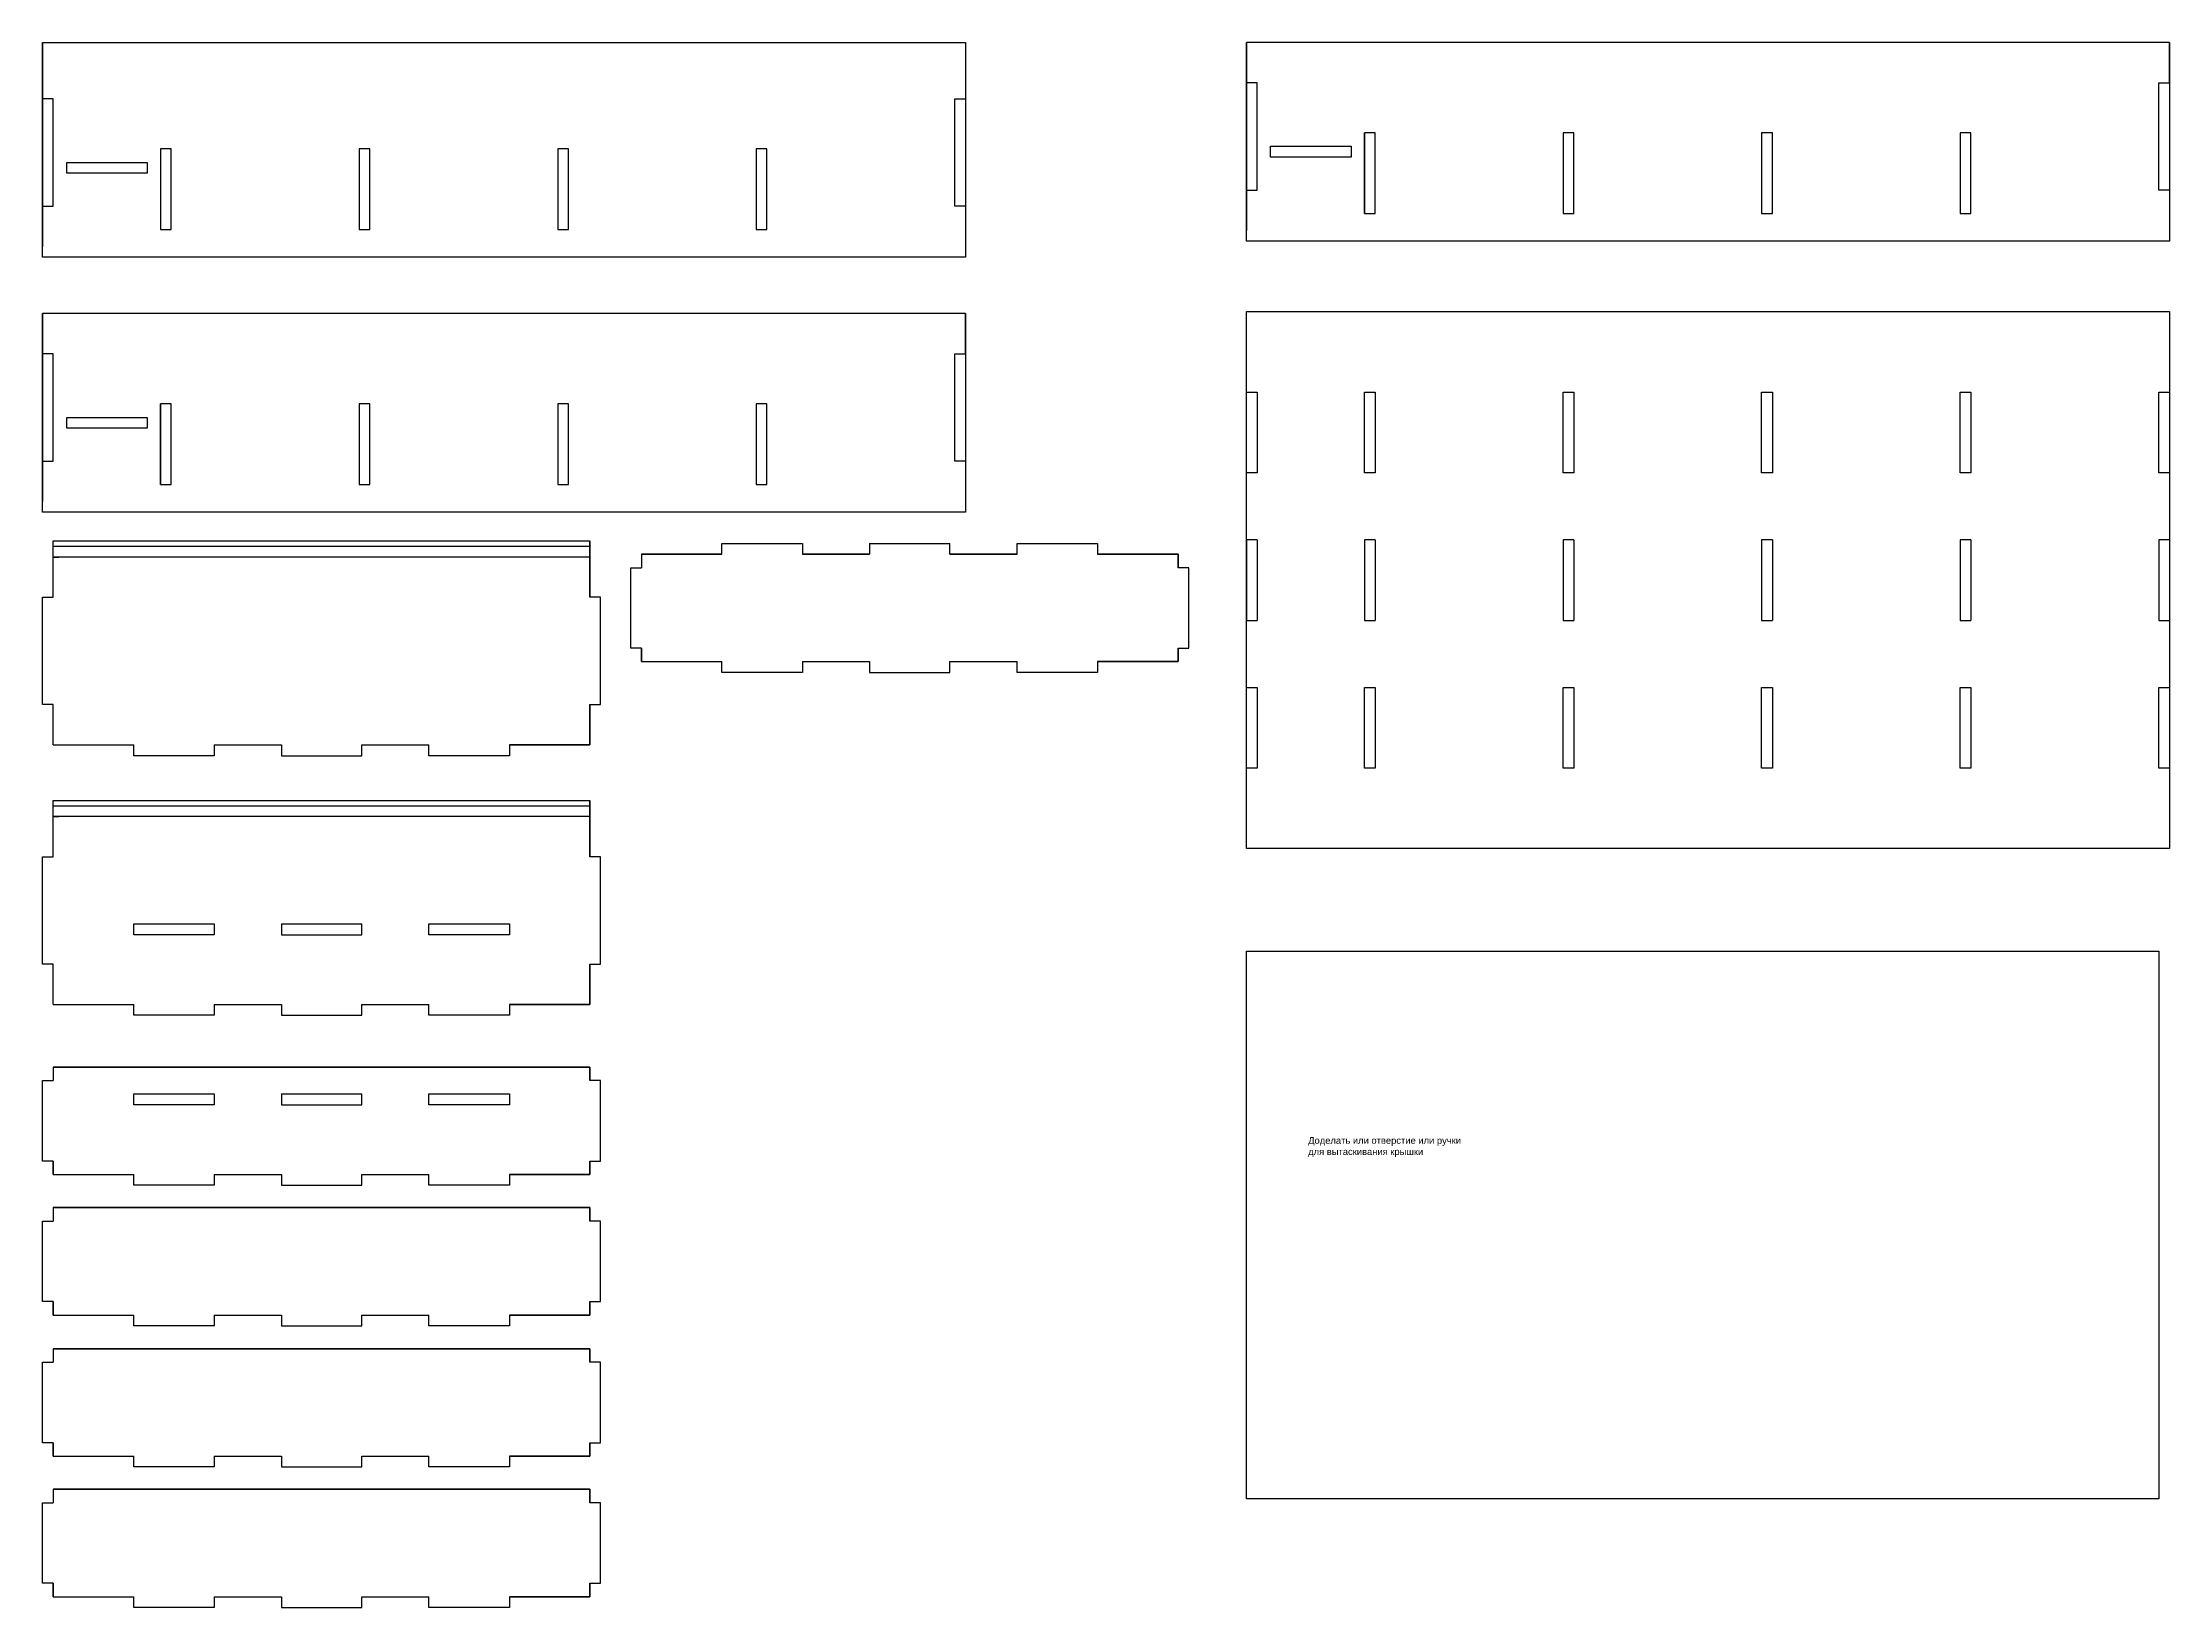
# Model space of a CAD drawing. Header units: millimetres. Extents: x 1726 to 2519, y 917 to 1500.
import ezdxf

# ---------------------------------------------------------------- set-up
doc = ezdxf.new("R2010")
doc.units = ezdxf.units.MM
doc.styles.get("Standard").update_dxf_attribs({"font": 'arial.ttf'})

# ---------------------------------------------------------------- blocks, each defined once
blk = doc.blocks.new('*U69')
blk.add_lwpolyline([(-4, -30), (0, -30), (0, 0), (-4, 0)], close=True)
blk = doc.blocks.new('*U70')
at = {"color": 0, "linetype": 'ByBlock', "lineweight": -2, "transparency": 16777216}
for p in [(2520.61, 1429.37), (2594.61, 1429.37), (2668.61, 1429.37), (2742.61, 1429.37)]:
    blk.add_blockref('*U69', p, dxfattribs=at)
blk = doc.blocks.new('*U75')
blk.add_lwpolyline([(-4, -30), (0, -30), (0, 0), (-4, 0)], close=True)
blk = doc.blocks.new('*U77')
at = {"color": 0, "linetype": 'ByBlock', "lineweight": -2, "transparency": 16777216}
for p in [(2520.61, 1429.37), (2594.61, 1429.37), (2668.61, 1429.37), (2742.61, 1429.37)]:
    blk.add_blockref('*U75', p, dxfattribs=at)
blk = doc.blocks.new('*U100')
blk.add_lwpolyline([(-4, -30), (0, -30), (0, 0), (-4, 0)], close=True)
blk = doc.blocks.new('*U101')
at = {"color": 0, "linetype": 'ByBlock', "lineweight": -2, "transparency": 16777216}
for p in [(2520.61, 1429.37), (2594.61, 1429.37), (2668.61, 1429.37), (2742.61, 1429.37)]:
    blk.add_blockref('*U100', p, dxfattribs=at)

msp = doc.modelspace()

# ---------------------------------------------------------------- linework, layer by layer
for p, q in [((1726.18, 1499.54), (1730.18, 1499.54)), ((1726.18, 1499.54), (1726.18, 1488.73)), ((1726.18, 1499.54), (1726.18, 1423.54)), ((1730.18, 1499.54), (1770.18, 1499.54)), ((1770.18, 1499.54), (1774.18, 1499.54)), ((1774.18, 1499.54), (1844.18, 1499.54)), ((1844.18, 1499.54), (1848.18, 1499.54)), ((1848.18, 1499.54), (1918.18, 1499.54)), ((1918.18, 1499.54), (1922.18, 1499.54)), ((1922.18, 1499.54), (1992.18, 1499.54)), ((1992.18, 1499.54), (1996.18, 1499.54)), ((1996.18, 1499.54), (2066.18, 1499.54)), ((2066.18, 1499.54), (2070.18, 1499.54)), ((2070.18, 1499.54), (2070.18, 1494.84)), ((2174.87, 1499.54), (2174.87, 1494.73)), ((2174.87, 1499.54), (2174.87, 1429.54)), ((2183.87, 1460.9), (2213.87, 1460.9)), ((2218.87, 1435.9), (2218.87, 1465.9)), ((1735.18, 1454.9), (1765.18, 1454.9)), ((1726.18, 1398.58), (1726.18, 1393.76)), ((1726.18, 1398.58), (1726.18, 1328.58)), ((2174.87, 1399.3), (2178.87, 1399.3)), ((1770.18, 1334.93), (1770.18, 1364.93)), ((2178.87, 1369.3), (2178.87, 1339.3)), ((2222.87, 1369.3), (2222.87, 1339.3)), ((2296.87, 1369.3), (2296.87, 1339.3)), ((2370.87, 1369.3), (2370.87, 1339.3)), ((2444.87, 1369.3), (2444.87, 1339.3)), ((2518.87, 1369.3), (2518.87, 1339.3)), ((1735.18, 1359.93), (1765.18, 1359.93)), ((1730.18, 1311.9), (1730.18, 1313.9)), ((1730.18, 1313.9), (1930.18, 1313.9)), ((1730.18, 1307.9), (1730.18, 1311.9)), ((1730.18, 1311.9), (1732.85, 1311.9)), ((1930.18, 1313.9), (1930.18, 1292.9)), ((1930.18, 1292.9), (1930.18, 1313.9)), ((1949.38, 1308.93), (1949.38, 1303.93)), ((1949.38, 1308.93), (1979.38, 1308.93)), ((1979.38, 1308.93), (1949.38, 1308.93)), ((1979.38, 1312.93), (2009.38, 1312.93)), ((2009.38, 1308.93), (2034.38, 1308.93)), ((2034.38, 1308.93), (2009.38, 1308.93)), ((2034.38, 1312.93), (2034.38, 1308.93)), ((2034.38, 1312.93), (2064.38, 1312.93)), ((2064.38, 1308.93), (2089.38, 1308.93)), ((2089.38, 1308.93), (2064.38, 1308.93)), ((2089.38, 1312.93), (2119.38, 1312.93)), ((2149.38, 1308.93), (2119.38, 1308.93)), ((2119.38, 1308.93), (2149.38, 1308.93)), ((2149.38, 1303.93), (2149.38, 1308.93)), ((2149.38, 1308.93), (2149.38, 1303.93)), ((2174.87, 1314.3), (2174.87, 1284.3)), ((2178.87, 1314.3), (2174.87, 1314.3)), ((2178.87, 1314.3), (2178.87, 1284.3)), ((2222.87, 1314.3), (2218.87, 1314.3)), ((2222.87, 1314.3), (2222.87, 1284.3)), ((2296.87, 1314.3), (2292.87, 1314.3)), ((2296.87, 1314.3), (2296.87, 1284.3)), ((2370.87, 1314.3), (2366.87, 1314.3)), ((2370.87, 1314.3), (2370.87, 1284.3)), ((2444.87, 1314.3), (2440.87, 1314.3)), ((2444.87, 1314.3), (2444.87, 1284.3)), ((2518.87, 1314.3), (2514.87, 1314.3)), ((2518.87, 1314.3), (2518.87, 1284.3)), ((1730.18, 1307.9), (1732.24, 1307.9)), ((1730.18, 1292.9), (1730.18, 1307.9)), ((1730.18, 1292.9), (1730.18, 1307.9)), ((1945.38, 1273.93), (1945.38, 1303.93)), ((1945.38, 1303.93), (1949.38, 1303.93)), ((2153.38, 1303.93), (2149.38, 1303.93)), ((2153.38, 1273.93), (2153.38, 1303.93)), ((1726.18, 1252.9), (1726.18, 1292.9)), ((1726.18, 1292.9), (1730.18, 1292.9)), ((1934.18, 1292.9), (1930.18, 1292.9)), ((1934.18, 1252.9), (1934.18, 1292.9)), ((1949.38, 1273.93), (1945.38, 1273.93)), ((1949.38, 1273.93), (1949.38, 1268.93)), ((1949.38, 1268.93), (1949.38, 1273.93)), ((1949.38, 1268.93), (1979.38, 1268.93)), ((1949.38, 1268.93), (1979.38, 1268.93)), ((1949.38, 1268.93), (1979.38, 1268.93)), ((1949.38, 1268.93), (1979.38, 1268.93)), ((2009.38, 1268.93), (2034.38, 1268.93)), ((2034.38, 1268.93), (2034.38, 1264.93)), ((2064.38, 1268.93), (2089.38, 1268.93)), ((2119.38, 1268.93), (2149.38, 1268.93)), ((2149.38, 1268.93), (2119.38, 1268.93)), ((2149.38, 1268.93), (2149.38, 1273.93)), ((2149.38, 1273.93), (2153.38, 1273.93)), ((2149.38, 1273.93), (2149.38, 1268.93)), ((2034.38, 1264.93), (2064.38, 1264.93)), ((1730.18, 1252.9), (1726.18, 1252.9)), ((1730.18, 1237.9), (1730.18, 1252.9)), ((1730.18, 1237.9), (1730.18, 1252.9)), ((1730.18, 1237.9), (1730.18, 1252.9)), ((1930.18, 1252.9), (1930.18, 1237.9)), ((1930.18, 1252.9), (1934.18, 1252.9)), ((1930.18, 1237.9), (1930.18, 1252.9)), ((2178.87, 1259.3), (2178.87, 1229.3)), ((2222.87, 1259.3), (2222.87, 1229.3)), ((2296.87, 1259.3), (2296.87, 1229.3)), ((2370.87, 1259.3), (2370.87, 1229.3)), ((2444.87, 1259.3), (2444.87, 1229.3)), ((2518.87, 1259.3), (2518.87, 1229.3)), ((1730.18, 1237.9), (1760.18, 1237.9)), ((1730.18, 1237.9), (1760.18, 1237.9)), ((1790.18, 1237.9), (1815.18, 1237.9)), ((1815.18, 1237.9), (1815.18, 1233.9)), ((1845.18, 1237.9), (1870.18, 1237.9)), ((1930.18, 1237.9), (1900.18, 1237.9)), ((1900.18, 1237.9), (1930.18, 1237.9)), ((1815.18, 1233.9), (1845.18, 1233.9)), ((1730.18, 1215.22), (1730.18, 1217.22)), ((1730.18, 1217.22), (1930.18, 1217.22)), ((1730.18, 1211.22), (1730.18, 1215.22)), ((1730.18, 1215.22), (1732.85, 1215.22)), ((1930.18, 1217.22), (1930.18, 1196.22)), ((1930.18, 1196.22), (1930.18, 1217.22)), ((1730.18, 1196.22), (1730.18, 1211.22)), ((1730.18, 1211.22), (1732.24, 1211.22)), ((1730.18, 1196.22), (1730.18, 1211.22)), ((1726.18, 1156.22), (1726.18, 1196.22)), ((1726.18, 1196.22), (1730.18, 1196.22)), ((1934.18, 1196.22), (1930.18, 1196.22)), ((1934.18, 1156.22), (1934.18, 1196.22)), ((1760.18, 1171.22), (1790.18, 1171.22)), ((1815.18, 1171.22), (1815.18, 1167.22)), ((1815.18, 1171.22), (1845.18, 1171.22)), ((1815.18, 1167.22), (1845.18, 1167.22)), ((1870.18, 1171.22), (1900.18, 1171.22)), ((1730.18, 1156.22), (1726.18, 1156.22)), ((1730.18, 1141.22), (1730.18, 1156.22)), ((1730.18, 1141.22), (1730.18, 1156.22)), ((1730.18, 1141.22), (1730.18, 1156.22)), ((1930.18, 1156.22), (1930.18, 1141.22)), ((1930.18, 1156.22), (1934.18, 1156.22)), ((1930.18, 1141.22), (1930.18, 1156.22)), ((1730.18, 1141.22), (1760.18, 1141.22)), ((1730.18, 1141.22), (1760.18, 1141.22)), ((1790.18, 1141.22), (1815.18, 1141.22)), ((1815.18, 1141.22), (1815.18, 1137.22)), ((1815.18, 1137.22), (1845.18, 1137.22)), ((1845.18, 1141.22), (1870.18, 1141.22)), ((1900.18, 1141.22), (1930.18, 1141.22)), ((1930.18, 1141.22), (1900.18, 1141.22)), ((1930.18, 1117.89), (1730.18, 1117.89)), ((1730.18, 1117.89), (1730.18, 1112.89)), ((1730.18, 1117.89), (1930.18, 1117.89)), ((1930.18, 1112.89), (1930.18, 1117.89)), ((1930.18, 1117.89), (1930.18, 1112.89)), ((1726.18, 1082.89), (1726.18, 1112.89)), ((1726.18, 1112.89), (1730.18, 1112.89)), ((1934.18, 1112.89), (1930.18, 1112.89)), ((1934.18, 1082.89), (1934.18, 1112.89)), ((1760.18, 1107.89), (1790.18, 1107.89)), ((1815.18, 1107.89), (1815.18, 1103.89)), ((1815.18, 1107.89), (1845.18, 1107.89)), ((1815.18, 1103.89), (1845.18, 1103.89)), ((1870.18, 1107.89), (1900.18, 1107.89)), ((1730.18, 1082.89), (1726.18, 1082.89)), ((1730.18, 1077.89), (1730.18, 1082.89)), ((1730.18, 1082.89), (1730.18, 1077.89)), ((1930.18, 1077.89), (1930.18, 1082.89)), ((1930.18, 1082.89), (1934.18, 1082.89)), ((1930.18, 1082.89), (1930.18, 1077.89)), ((1730.18, 1077.89), (1760.18, 1077.89)), ((1730.18, 1077.89), (1760.18, 1077.89)), ((1730.18, 1077.89), (1760.18, 1077.89)), ((1730.18, 1077.89), (1760.18, 1077.89)), ((1790.18, 1077.89), (1815.18, 1077.89)), ((1815.18, 1077.89), (1815.18, 1073.89)), ((1815.18, 1073.89), (1845.18, 1073.89)), ((1845.18, 1077.89), (1870.18, 1077.89)), ((1900.18, 1077.89), (1930.18, 1077.89)), ((1930.18, 1077.89), (1900.18, 1077.89)), ((1930.18, 1065.54), (1730.18, 1065.54)), ((1730.18, 1065.54), (1730.18, 1060.54)), ((1730.18, 1065.54), (1930.18, 1065.54)), ((1930.18, 1060.54), (1930.18, 1065.54)), ((1930.18, 1065.54), (1930.18, 1060.54)), ((1726.18, 1030.54), (1726.18, 1060.54)), ((1726.18, 1060.54), (1730.18, 1060.54)), ((1934.18, 1060.54), (1930.18, 1060.54)), ((1934.18, 1030.54), (1934.18, 1060.54)), ((1730.18, 1030.54), (1726.18, 1030.54)), ((1730.18, 1030.54), (1730.18, 1025.54)), ((1730.18, 1025.54), (1730.18, 1030.54)), ((1930.18, 1025.54), (1930.18, 1030.54)), ((1930.18, 1030.54), (1934.18, 1030.54)), ((1930.18, 1030.54), (1930.18, 1025.54)), ((1730.18, 1025.54), (1760.18, 1025.54)), ((1730.18, 1025.54), (1760.18, 1025.54)), ((1730.18, 1025.54), (1760.18, 1025.54)), ((1730.18, 1025.54), (1760.18, 1025.54)), ((1790.18, 1025.54), (1815.18, 1025.54)), ((1815.18, 1025.54), (1815.18, 1021.54)), ((1845.18, 1025.54), (1870.18, 1025.54)), ((1900.18, 1025.54), (1930.18, 1025.54)), ((1930.18, 1025.54), (1900.18, 1025.54)), ((1815.18, 1021.54), (1845.18, 1021.54)), ((1726.18, 977.96), (1726.18, 1007.96)), ((1726.18, 1007.96), (1730.18, 1007.96)), ((1930.18, 1012.96), (1730.18, 1012.96)), ((1730.18, 1012.96), (1730.18, 1007.96)), ((1730.18, 1012.96), (1930.18, 1012.96)), ((1930.18, 1007.96), (1930.18, 1012.96)), ((1930.18, 1012.96), (1930.18, 1007.96)), ((1934.18, 1007.96), (1930.18, 1007.96)), ((1934.18, 977.96), (1934.18, 1007.96)), ((1730.18, 977.96), (1726.18, 977.96)), ((1730.18, 977.96), (1730.18, 972.96)), ((1730.18, 972.96), (1730.18, 977.96)), ((1930.18, 972.96), (1930.18, 977.96)), ((1930.18, 977.96), (1934.18, 977.96)), ((1930.18, 977.96), (1930.18, 972.96)), ((1730.18, 972.96), (1760.18, 972.96)), ((1730.18, 972.96), (1760.18, 972.96)), ((1730.18, 972.96), (1760.18, 972.96)), ((1730.18, 972.96), (1760.18, 972.96)), ((1790.18, 972.96), (1815.18, 972.96)), ((1815.18, 972.96), (1815.18, 968.96)), ((1815.18, 968.96), (1845.18, 968.96)), ((1845.18, 972.96), (1870.18, 972.96)), ((1900.18, 972.96), (1930.18, 972.96)), ((1930.18, 972.96), (1900.18, 972.96)), ((1930.18, 960.6), (1730.18, 960.6)), ((1730.18, 960.6), (1730.18, 955.6)), ((1730.18, 960.6), (1930.18, 960.6)), ((1930.18, 955.6), (1930.18, 960.6)), ((1930.18, 960.6), (1930.18, 955.6)), ((1726.18, 925.6), (1726.18, 955.6)), ((1726.18, 955.6), (1730.18, 955.6)), ((1934.18, 955.6), (1930.18, 955.6)), ((1934.18, 925.6), (1934.18, 955.6)), ((1730.18, 925.6), (1726.18, 925.6)), ((1730.18, 925.6), (1730.18, 920.6)), ((1730.18, 920.6), (1730.18, 925.6)), ((1730.18, 920.6), (1760.18, 920.6)), ((1730.18, 920.6), (1760.18, 920.6)), ((1730.18, 920.6), (1760.18, 920.6)), ((1730.18, 920.6), (1760.18, 920.6)), ((1790.18, 920.6), (1815.18, 920.6)), ((1815.18, 920.6), (1815.18, 916.6)), ((1845.18, 920.6), (1870.18, 920.6)), ((1900.18, 920.6), (1930.18, 920.6)), ((1930.18, 920.6), (1900.18, 920.6)), ((1930.18, 920.6), (1930.18, 925.6)), ((1930.18, 925.6), (1934.18, 925.6)), ((1930.18, 925.6), (1930.18, 920.6)), ((1815.18, 916.6), (1845.18, 916.6))]:
    msp.add_line(p, q)
for points in [[(1726.18, 1499.54), (2070.18, 1499.54), (2070.18, 1419.54), (1726.18, 1419.54)], [(2174.87, 1484.54), (2174.87, 1444.54), (2178.87, 1444.54), (2178.87, 1484.54)], [(2518.87, 1484.54), (2518.87, 1444.54), (2514.87, 1444.54), (2514.87, 1484.54)], [(1726.18, 1478.54), (1726.18, 1438.54), (1730.18, 1438.54), (1730.18, 1478.54)], [(2070.18, 1478.54), (2070.18, 1438.54), (2066.18, 1438.54), (2066.18, 1478.54)], [(2174.87, 1399.3), (2518.87, 1399.3), (2518.87, 1199.3), (2174.87, 1199.3)], [(1726.18, 1383.58), (1726.18, 1343.58), (1730.18, 1343.58), (1730.18, 1383.58)], [(2070.18, 1383.58), (2070.18, 1343.58), (2066.18, 1343.58), (2066.18, 1383.58)], [(2174.87, 1161.07), (2514.87, 1161.07), (2514.87, 957.07), (2174.87, 957.07)]]:
    msp.add_lwpolyline(points, close=True)
for points in [[(2518.87, 1499.54), (2518.87, 1425.54), (2174.87, 1425.54), (2174.87, 1499.54)], [(2518.87, 1484.54), (2518.87, 1499.54), (2174.87, 1499.54), (2174.87, 1484.54)], [(2213.87, 1460.9), (2213.87, 1456.9), (2183.87, 1456.9), (2183.87, 1460.9)], [(1765.18, 1454.9), (1765.18, 1450.9), (1735.18, 1450.9), (1735.18, 1454.9)], [(2070.18, 1398.58), (2070.18, 1324.58), (1726.18, 1324.58), (1726.18, 1398.58)], [(2070.18, 1383.58), (2070.18, 1398.58), (1726.18, 1398.58), (1726.18, 1383.58)], [(2178.87, 1339.3), (2174.87, 1339.3), (2174.87, 1369.3), (2178.87, 1369.3)], [(2222.87, 1339.3), (2218.87, 1339.3), (2218.87, 1369.3), (2222.87, 1369.3)], [(2296.87, 1339.3), (2292.87, 1339.3), (2292.87, 1369.3), (2296.87, 1369.3)], [(2370.87, 1339.3), (2366.87, 1339.3), (2366.87, 1369.3), (2370.87, 1369.3)], [(2444.87, 1339.3), (2440.87, 1339.3), (2440.87, 1369.3), (2444.87, 1369.3)], [(2518.87, 1339.3), (2514.87, 1339.3), (2514.87, 1369.3), (2518.87, 1369.3)], [(1765.18, 1359.93), (1765.18, 1355.93), (1735.18, 1355.93), (1735.18, 1359.93)], [(1930.18, 1307.9), (1730.18, 1307.9), (1730.18, 1311.9), (1930.18, 1311.9)], [(1979.38, 1308.93), (1979.38, 1312.93)], [(2009.38, 1312.93), (2009.38, 1308.93)], [(2034.38, 1312.93), (2034.38, 1308.93)], [(2064.38, 1308.93), (2064.38, 1312.93)], [(2089.38, 1308.93), (2089.38, 1312.93)], [(2119.38, 1312.93), (2119.38, 1308.93)], [(2178.87, 1314.3), (2174.87, 1314.3), (2174.87, 1284.3), (2178.87, 1284.3)], [(2222.87, 1314.3), (2218.87, 1314.3), (2218.87, 1284.3), (2222.87, 1284.3)], [(2296.87, 1314.3), (2292.87, 1314.3), (2292.87, 1284.3), (2296.87, 1284.3)], [(2370.87, 1314.3), (2366.87, 1314.3), (2366.87, 1284.3), (2370.87, 1284.3)], [(2444.87, 1314.3), (2440.87, 1314.3), (2440.87, 1284.3), (2444.87, 1284.3)], [(2518.87, 1314.3), (2514.87, 1314.3), (2514.87, 1284.3), (2518.87, 1284.3)], [(2009.38, 1268.93), (2009.38, 1264.93), (1979.38, 1264.93), (1979.38, 1268.93)], [(2034.38, 1268.93), (2034.38, 1264.93), (2064.38, 1264.93), (2064.38, 1268.93)], [(2119.38, 1268.93), (2119.38, 1264.93), (2089.38, 1264.93), (2089.38, 1268.93)], [(2178.87, 1229.3), (2174.87, 1229.3), (2174.87, 1259.3), (2178.87, 1259.3)], [(2222.87, 1229.3), (2218.87, 1229.3), (2218.87, 1259.3), (2222.87, 1259.3)], [(2296.87, 1229.3), (2292.87, 1229.3), (2292.87, 1259.3), (2296.87, 1259.3)], [(2370.87, 1229.3), (2366.87, 1229.3), (2366.87, 1259.3), (2370.87, 1259.3)], [(2444.87, 1229.3), (2440.87, 1229.3), (2440.87, 1259.3), (2444.87, 1259.3)], [(2518.87, 1229.3), (2514.87, 1229.3), (2514.87, 1259.3), (2518.87, 1259.3)], [(1790.18, 1237.9), (1790.18, 1233.9), (1760.18, 1233.9), (1760.18, 1237.9)], [(1815.18, 1237.9), (1815.18, 1233.9), (1845.18, 1233.9), (1845.18, 1237.9)], [(1900.18, 1237.9), (1900.18, 1233.9), (1870.18, 1233.9), (1870.18, 1237.9)], [(1930.18, 1211.22), (1730.18, 1211.22), (1730.18, 1215.22), (1930.18, 1215.22)], [(1790.18, 1171.22), (1790.18, 1167.22), (1760.18, 1167.22), (1760.18, 1171.22)], [(1815.18, 1171.22), (1815.18, 1167.22), (1845.18, 1167.22), (1845.18, 1171.22)], [(1900.18, 1171.22), (1900.18, 1167.22), (1870.18, 1167.22), (1870.18, 1171.22)], [(1790.18, 1141.22), (1790.18, 1137.22), (1760.18, 1137.22), (1760.18, 1141.22)], [(1815.18, 1141.22), (1815.18, 1137.22), (1845.18, 1137.22), (1845.18, 1141.22)], [(1900.18, 1141.22), (1900.18, 1137.22), (1870.18, 1137.22), (1870.18, 1141.22)], [(1790.18, 1107.89), (1790.18, 1103.89), (1760.18, 1103.89), (1760.18, 1107.89)], [(1815.18, 1107.89), (1815.18, 1103.89), (1845.18, 1103.89), (1845.18, 1107.89)], [(1900.18, 1107.89), (1900.18, 1103.89), (1870.18, 1103.89), (1870.18, 1107.89)], [(1790.18, 1077.89), (1790.18, 1073.89), (1760.18, 1073.89), (1760.18, 1077.89)], [(1815.18, 1077.89), (1815.18, 1073.89), (1845.18, 1073.89), (1845.18, 1077.89)], [(1900.18, 1077.89), (1900.18, 1073.89), (1870.18, 1073.89), (1870.18, 1077.89)], [(1790.18, 1025.54), (1790.18, 1021.54), (1760.18, 1021.54), (1760.18, 1025.54)], [(1815.18, 1025.54), (1815.18, 1021.54), (1845.18, 1021.54), (1845.18, 1025.54)], [(1900.18, 1025.54), (1900.18, 1021.54), (1870.18, 1021.54), (1870.18, 1025.54)], [(1790.18, 972.96), (1790.18, 968.96), (1760.18, 968.96), (1760.18, 972.96)], [(1815.18, 972.96), (1815.18, 968.96), (1845.18, 968.96), (1845.18, 972.96)], [(1900.18, 972.96), (1900.18, 968.96), (1870.18, 968.96), (1870.18, 972.96)], [(1790.18, 920.6), (1790.18, 916.6), (1760.18, 916.6), (1760.18, 920.6)], [(1815.18, 920.6), (1815.18, 916.6), (1845.18, 916.6), (1845.18, 920.6)], [(1900.18, 920.6), (1900.18, 916.6), (1870.18, 916.6), (1870.18, 920.6)]]:
    msp.add_lwpolyline(points)

# ---------------------------------------------------------------- block references
for name, p in [('*U70', (-746.44, 30.53)), ('*U101', (-297.74, 36.53)), ('*U77', (-746.44, -64.44))]:
    msp.add_blockref(name, p)

# ---------------------------------------------------------------- texts
at = {"insert": (2197.88, 1091.81), "char_height": 2.5, "attachment_point": 1}
msp.add_mtext_dynamic_manual_height_columns('Доделать или отверстие или ручки для вытаскивания крышки', width=60.8476, gutter_width=12.5, heights=[0], dxfattribs=at)

doc.saveas('drawing.dxf')
